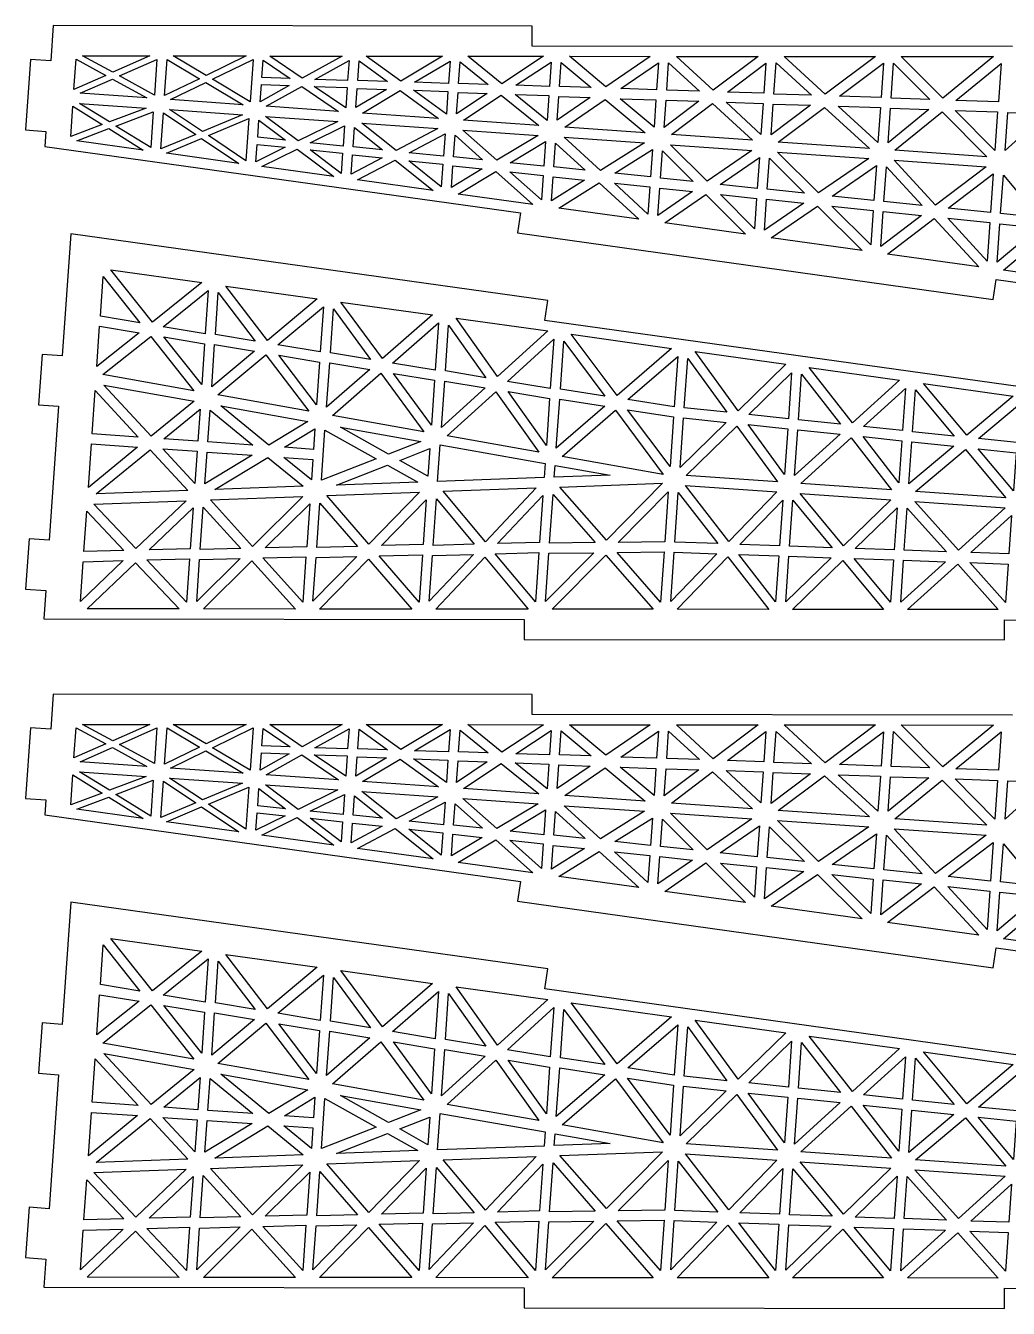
# Model space of a CAD drawing. Extents: x 0 to 312, y 0 to 204.
# Drawn here: x 0 to 155.9, y 0.1 to 203.5 of the extents above; entities that cross this region are included whole.
import ezdxf

# ---------------------------------------------------------------- set-up
doc = ezdxf.new("R2010")
doc.units = 0

msp = doc.modelspace()

# ---------------------------------------------------------------- linework, layer by layer
at = {"layer": '1', "linetype": 'CONTINUOUS'}
for points in [[(156.503, 200.199, 0), (80.323, 200.274, 0), (80.325, 203.461, 0), (4.364, 203.52, 0), (3.973, 197.934, 0), (0.781, 198.157, 0)], [(0.781, 198.157, 0), (0, 186.984, 0), (3.192, 186.761, 0), (3.025, 184.367, 0), (78.473, 173.818, 0), (78.031, 170.661, 0), (153.479, 160.113, 0), (153.922, 163.29, 0), (229.37, 152.741, 0)], [(7.667, 193.405, 0), (8.001, 198.194, 0), (12.695, 195.64, 0), (7.667, 193.405, 0)], [(9.041, 198.722, 0), (19.687, 198.72, 0), (13.811, 196.123, 0), (9.041, 198.722, 0)], [(20.434, 192.492, 0), (14.874, 195.548, 0), (20.832, 198.178, 0), (20.434, 192.492, 0)], [(22.033, 192.421, 0), (22.435, 198.167, 0), (27.593, 195.099, 0), (22.033, 192.421, 0)], [(23.416, 198.72, 0), (35.003, 198.711, 0), (28.611, 195.61, 0), (23.416, 198.72, 0)], [(29.613, 195.018, 0), (36.067, 198.156, 0), (35.598, 191.452, 0), (29.613, 195.018, 0)], [(37.472, 195.311, 0), (37.665, 198.064, 0), (41.932, 195.159, 0), (37.472, 195.311, 0)], [(38.711, 198.693, 0), (50.199, 198.691, 0), (43.879, 195.183, 0), (38.711, 198.693, 0)], [(45.891, 195.003, 0), (51.294, 198.013, 0), (51.071, 194.821, 0), (45.891, 195.003, 0)], [(52.677, 194.849, 0), (52.893, 197.941, 0), (57.377, 194.681, 0), (52.677, 194.849, 0)], [(54.028, 198.684, 0), (66.137, 198.679, 0), (59.485, 194.734, 0), (54.028, 198.684, 0)], [(67.077, 194.343, 0), (61.657, 194.542, 0), (67.325, 197.895, 0), (67.077, 194.343, 0)], [(73.362, 194.204, 0), (68.683, 194.371, 0), (68.923, 197.803, 0), (73.362, 194.204, 0)], [(82.115, 198.665, 0), (75.534, 194.293, 0), (70.127, 198.681, 0), (82.115, 198.665, 0)], [(83.082, 193.866, 0), (77.763, 194.057, 0), (83.354, 197.756, 0), (83.082, 193.866, 0)], [(89.687, 193.704, 0), (84.688, 193.894, 0), (84.953, 197.684, 0), (89.687, 193.704, 0)], [(99.055, 198.643, 0), (92.021, 193.822, 0), (86.264, 198.655, 0), (99.055, 198.643, 0)], [(100.087, 193.338, 0), (94.427, 193.533, 0), (100.387, 197.628, 0), (100.087, 193.338, 0)], [(101.687, 193.286, 0), (101.99, 197.616, 0), (106.869, 193.125, 0), (101.687, 193.286, 0)], [(103.245, 198.651, 0), (116.175, 198.629, 0), (109.064, 193.272, 0), (103.245, 198.651, 0)], [(111.329, 192.973, 0), (117.425, 197.579, 0), (117.09, 192.791, 0), (111.329, 192.973, 0)], [(118.686, 192.679, 0), (119.031, 197.607, 0), (124.627, 192.484, 0), (118.686, 192.679, 0)], [(120.286, 198.642, 0), (134.821, 198.628, 0), (126.823, 192.631, 0), (120.286, 198.642, 0)], [(135.688, 192.112, 0), (129.088, 192.333, 0), (136.069, 197.558, 0), (135.688, 192.112, 0)], [(143.406, 191.813, 0), (137.286, 192.02, 0), (137.674, 197.566, 0), (143.406, 191.813, 0)], [(153.525, 198.603, 0), (145.465, 192.009, 0), (138.87, 198.626, 0), (153.525, 198.603, 0)], [(154.286, 191.433, 0), (147.566, 191.662, 0), (154.712, 197.518, 0), (154.286, 191.433, 0)], [(19.241, 192.055, 0), (8.646, 192.795, 0), (13.756, 195.044, 0), (19.241, 192.055, 0)], [(22.951, 191.795, 0), (28.575, 194.509, 0), (34.503, 190.987, 0), (22.951, 191.795, 0)], [(37.394, 194.193, 0), (41.814, 194.045, 0), (37.203, 191.46, 0), (37.394, 194.193, 0)], [(43.827, 193.864, 0), (49.606, 189.931, 0), (38.174, 190.731, 0), (43.827, 193.864, 0)], [(45.773, 193.888, 0), (50.993, 193.704, 0), (50.768, 190.491, 0), (45.773, 193.888, 0)], [(52.588, 193.572, 0), (57.247, 193.407, 0), (52.374, 190.52, 0), (52.588, 193.572, 0)], [(66.987, 193.066, 0), (66.738, 189.495, 0), (61.528, 193.268, 0), (66.987, 193.066, 0)], [(65.468, 188.822, 0), (53.437, 189.663, 0), (59.419, 193.215, 0), (65.468, 188.822, 0)], [(73.222, 192.771, 0), (68.344, 189.523, 0), (68.582, 192.935, 0), (73.222, 192.771, 0)], [(75.45, 192.515, 0), (81.389, 187.709, 0), (69.458, 188.543, 0), (75.45, 192.515, 0)], [(82.982, 192.429, 0), (82.707, 188.499, 0), (77.621, 192.603, 0), (82.982, 192.429, 0)], [(89.536, 192.111, 0), (84.313, 188.527, 0), (84.575, 192.278, 0), (89.536, 192.111, 0)], [(98.248, 186.53, 0), (85.519, 187.42, 0), (91.941, 191.823, 0), (98.248, 186.53, 0)], [(99.673, 187.413, 0), (94.275, 191.94, 0), (99.975, 191.742, 0), (99.673, 187.413, 0)], [(101.274, 187.381, 0), (101.576, 191.69, 0), (106.757, 191.528, 0), (101.274, 187.381, 0)], [(111.098, 191.385, 0), (116.979, 191.195, 0), (116.634, 186.267, 0), (111.098, 191.385, 0)], [(12.148, 187.819, 0), (7.145, 185.943, 0), (7.48, 190.732, 0), (12.148, 187.819, 0)], [(19.129, 190.458, 0), (13.281, 188.261, 0), (8.535, 191.199, 0), (19.129, 190.458, 0)], [(20.25, 189.859, 0), (19.852, 184.173, 0), (14.318, 187.607, 0), (20.25, 189.859, 0)], [(26.977, 186.281, 0), (21.441, 183.961, 0), (21.843, 189.707, 0), (26.977, 186.281, 0)], [(28.03, 186.728, 0), (22.84, 190.199, 0), (34.392, 189.391, 0), (28.03, 186.728, 0)], [(102.417, 186.238, 0), (108.958, 191.174, 0), (115.286, 185.338, 0), (102.417, 186.238, 0)], [(118.575, 191.083, 0), (124.496, 190.889, 0), (118.233, 186.195, 0), (118.575, 191.083, 0)], [(133.841, 184.041, 0), (119.376, 185.052, 0), (126.718, 190.554, 0), (133.841, 184.041, 0)], [(135.577, 190.516, 0), (135.189, 184.969, 0), (128.896, 190.742, 0), (135.577, 190.516, 0)], [(143.255, 190.219, 0), (136.79, 184.937, 0), (137.174, 190.424, 0), (143.255, 190.219, 0)], [(145.355, 189.872, 0), (152.455, 182.739, 0), (137.871, 183.759, 0), (145.355, 189.872, 0)], [(154.175, 189.837, 0), (153.746, 183.712, 0), (147.414, 190.069, 0), (154.175, 189.837, 0)], [(161.834, 189.562, 0), (155.349, 183.7, 0), (155.773, 189.765, 0), (161.834, 189.562, 0)], [(18.643, 183.796, 0), (8.101, 185.275, 0), (13.186, 187.185, 0), (18.643, 183.796, 0)], [(34.943, 182.075, 0), (28.988, 186.08, 0), (35.411, 188.779, 0), (34.943, 182.075, 0)], [(41.206, 185.346, 0), (36.808, 185.814, 0), (36.999, 188.547, 0), (41.206, 185.346, 0)], [(43.224, 185.245, 0), (38.063, 189.134, 0), (49.495, 188.335, 0), (43.224, 185.245, 0)], [(50.343, 184.406, 0), (45.148, 184.95, 0), (50.567, 187.618, 0), (50.343, 184.406, 0)], [(56.578, 183.83, 0), (51.94, 184.315, 0), (52.154, 187.367, 0), (56.578, 183.83, 0)], [(65.356, 187.226, 0), (58.755, 183.718, 0), (53.325, 188.067, 0), (65.356, 187.226, 0)], [(33.812, 181.673, 0), (22.336, 183.277, 0), (27.914, 185.634, 0), (33.812, 181.673, 0)], [(66.52, 186.383, 0), (66.27, 182.811, 0), (60.836, 183.372, 0), (66.52, 186.383, 0)], [(68.106, 186.131, 0), (72.485, 182.236, 0), (67.868, 182.72, 0), (68.106, 186.131, 0)], [(69.346, 186.947, 0), (81.277, 186.113, 0), (74.727, 182.18, 0), (69.346, 186.947, 0)], [(76.865, 181.79, 0), (82.473, 185.147, 0), (82.198, 181.216, 0), (76.865, 181.79, 0)], [(98.136, 184.934, 0), (91.155, 180.57, 0), (85.407, 185.824, 0), (98.136, 184.934, 0)], [(41.168, 184.226, 0), (36.537, 181.943, 0), (36.73, 184.697, 0), (41.168, 184.226, 0)], [(48.862, 179.578, 0), (37.486, 181.175, 0), (43.092, 183.931, 0), (48.862, 179.578, 0)], [(50.265, 183.289, 0), (50.041, 180.097, 0), (45.11, 183.83, 0), (50.265, 183.289, 0)], [(83.797, 181.145, 0), (84.059, 184.896, 0), (88.732, 180.619, 0), (83.797, 181.145, 0)], [(99.122, 179.532, 0), (93.449, 180.129, 0), (99.424, 183.861, 0), (99.122, 179.532, 0)], [(105.867, 178.799, 0), (100.714, 179.36, 0), (101.015, 183.67, 0), (105.867, 178.799, 0)], [(108.095, 178.844, 0), (102.306, 184.642, 0), (115.174, 183.742, 0), (108.095, 178.844, 0)], [(133.729, 182.445, 0), (125.769, 176.987, 0), (119.264, 183.456, 0), (133.729, 182.445, 0)], [(56.528, 182.55, 0), (51.635, 179.945, 0), (51.851, 183.038, 0), (56.528, 182.55, 0)], [(64.647, 177.371, 0), (52.655, 179.052, 0), (58.609, 182.204, 0), (64.647, 177.371, 0)], [(66.181, 181.535, 0), (65.933, 177.983, 0), (60.787, 182.092, 0), (66.181, 181.535, 0)], [(67.767, 181.283, 0), (72.425, 180.797, 0), (67.527, 177.852, 0), (67.767, 181.283, 0)], [(116.036, 177.708, 0), (110.185, 178.337, 0), (116.38, 182.635, 0), (116.036, 177.708, 0)], [(123.522, 176.964, 0), (117.632, 177.596, 0), (117.973, 182.484, 0), (123.522, 176.964, 0)], [(134.935, 181.338, 0), (134.547, 175.792, 0), (127.9, 176.497, 0), (134.935, 181.338, 0)], [(136.525, 181.147, 0), (142.192, 175.016, 0), (136.142, 175.66, 0), (136.525, 181.147, 0)], [(137.759, 182.163, 0), (152.344, 181.143, 0), (144.32, 175.068, 0), (137.759, 182.163, 0)], [(68.598, 176.814, 0), (74.563, 180.407, 0), (80.471, 175.162, 0), (68.598, 176.814, 0)], [(76.803, 180.331, 0), (82.097, 179.78, 0), (81.825, 175.889, 0), (76.803, 180.331, 0)], [(83.684, 179.529, 0), (88.66, 179.02, 0), (83.419, 175.738, 0), (83.684, 179.529, 0)], [(146.332, 174.587, 0), (153.487, 180.001, 0), (153.058, 173.876, 0), (146.332, 174.587, 0)], [(154.652, 173.724, 0), (155.076, 179.789, 0), (160.682, 173.082, 0), (154.652, 173.724, 0)], [(84.582, 174.594, 0), (90.955, 178.579, 0), (97.249, 172.826, 0), (84.582, 174.594, 0)], [(99.01, 177.936, 0), (98.71, 173.646, 0), (93.378, 178.53, 0), (99.01, 177.936, 0)], [(105.755, 177.203, 0), (100.299, 173.435, 0), (100.602, 177.764, 0), (105.755, 177.203, 0)], [(114.205, 170.458, 0), (101.398, 172.235, 0), (107.909, 176.752, 0), (114.205, 170.458, 0)], [(115.924, 176.111, 0), (115.589, 171.323, 0), (110.193, 176.733, 0), (115.924, 176.111, 0)], [(123.43, 175.366, 0), (117.175, 171.072, 0), (117.52, 176, 0), (123.43, 175.366, 0)], [(132.669, 167.863, 0), (118.274, 169.872, 0), (125.584, 174.915, 0), (132.669, 167.863, 0)], [(134.435, 174.195, 0), (134.055, 168.749, 0), (127.868, 174.895, 0), (134.435, 174.195, 0)], [(136.03, 174.064, 0), (142.12, 173.418, 0), (135.642, 168.517, 0), (136.03, 174.064, 0)], [(136.68, 167.302, 0), (144.131, 172.936, 0), (151.195, 165.285, 0), (136.68, 167.302, 0)], [(146.26, 172.988, 0), (152.947, 172.28, 0), (152.521, 166.194, 0), (146.26, 172.988, 0)], [(154.539, 172.108, 0), (160.61, 171.483, 0), (154.112, 166.003, 0), (154.539, 172.108, 0)], [(155.105, 164.731, 0), (162.477, 170.951, 0), (169.342, 162.753, 0), (155.105, 164.731, 0)], [(157.821, 146.231, 0), (82.374, 156.779, 0), (82.815, 159.936, 0), (7.149, 170.52, 0), (5.794, 151.148, 0), (2.602, 151.371, 0), (2.044, 143.39, 0), (5.236, 143.167, 0), (3.75, 121.919, 0), (0.558, 122.142, 0), (0, 114.162, 0), (3.192, 113.938, 0), (2.878, 109.449, 0), (79.059, 109.375, 0), (79.056, 106.187, 0), (155.237, 106.113, 0), (155.24, 109.321, 0), (231.421, 109.247, 0)], [(13.524, 164.782, 0), (27.959, 162.77, 0), (20.101, 156.482, 0), (13.524, 164.782, 0)], [(12.29, 163.765, 0), (18.111, 156.401, 0), (11.849, 157.46, 0), (12.29, 163.765, 0)], [(28.495, 154.673, 0), (21.796, 155.783, 0), (28.974, 161.516, 0), (28.495, 154.673, 0)], [(36.413, 153.497, 0), (30.091, 154.561, 0), (30.555, 161.185, 0), (36.413, 153.497, 0)], [(46.245, 160.208, 0), (38.345, 153.603, 0), (31.77, 162.223, 0), (46.245, 160.208, 0)], [(46.737, 151.773, 0), (40, 152.906, 0), (47.24, 158.955, 0), (46.737, 151.773, 0)], [(56.59, 150.743, 0), (50.017, 159.683, 0), (64.531, 157.646, 0), (56.59, 150.743, 0)], [(54.715, 150.594, 0), (48.334, 151.661, 0), (48.819, 158.604, 0), (54.715, 150.594, 0)], [(82.818, 155.104, 0), (74.833, 147.864, 0), (68.263, 157.124, 0), (82.818, 155.104, 0)], [(11.736, 155.844, 0), (17.999, 154.805, 0), (11.29, 149.46, 0), (11.736, 155.844, 0)], [(64.98, 148.873, 0), (58.202, 150.009, 0), (65.504, 156.375, 0), (64.98, 148.873, 0)], [(72.997, 147.691, 0), (66.576, 148.762, 0), (67.084, 156.024, 0), (72.997, 147.691, 0)], [(12.264, 148.189, 0), (19.844, 154.235, 0), (26.659, 145.619, 0), (12.264, 148.189, 0)], [(28.384, 153.076, 0), (27.93, 146.592, 0), (21.943, 154.148, 0), (28.384, 153.076, 0)], [(36.301, 151.901, 0), (29.51, 146.241, 0), (29.98, 152.965, 0), (36.301, 151.901, 0)], [(83.222, 145.974, 0), (76.405, 147.112, 0), (83.769, 153.795, 0), (83.222, 145.974, 0)], [(84.818, 145.862, 0), (85.352, 153.504, 0), (91.86, 144.788, 0), (84.818, 145.862, 0)], [(86.55, 154.583, 0), (102.453, 152.348, 0), (93.811, 144.872, 0), (86.55, 154.583, 0)], [(38.084, 151.315, 0), (44.898, 142.378, 0), (30.462, 144.952, 0), (38.084, 151.315, 0)], [(46.626, 150.177, 0), (46.15, 143.373, 0), (40.145, 151.252, 0), (46.626, 150.177, 0)], [(95.51, 144.232, 0), (103.427, 151.077, 0), (102.869, 143.096, 0), (95.51, 144.232, 0)], [(104.461, 142.925, 0), (105.008, 150.746, 0), (111.208, 142.212, 0), (104.461, 142.925, 0)], [(113.008, 142.447, 0), (106.186, 151.826, 0), (120.581, 149.817, 0), (113.008, 142.447, 0)], [(54.583, 148.999, 0), (47.73, 143.022, 0), (48.222, 150.065, 0), (54.583, 148.999, 0)], [(114.691, 141.849, 0), (121.491, 148.49, 0), (120.98, 141.188, 0), (114.691, 141.849, 0)], [(138.609, 147.293, 0), (131.138, 140.518, 0), (124.294, 149.297, 0), (138.609, 147.293, 0)], [(12.408, 146.535, 0), (26.706, 143.991, 0), (19.902, 138.432, 0), (12.408, 146.535, 0)], [(56.325, 148.396, 0), (63.135, 139.118, 0), (48.659, 141.694, 0), (56.325, 148.396, 0)], [(64.868, 147.277, 0), (64.37, 140.155, 0), (58.327, 148.356, 0), (64.868, 147.277, 0)], [(72.885, 146.095, 0), (65.949, 139.804, 0), (66.464, 147.166, 0), (72.885, 146.095, 0)], [(122.573, 141.037, 0), (123.078, 148.259, 0), (129.26, 140.329, 0), (122.573, 141.037, 0)], [(156.638, 144.79, 0), (149.266, 138.569, 0), (142.401, 146.768, 0), (156.638, 144.79, 0)], [(11.025, 145.669, 0), (17.866, 138.274, 0), (10.543, 138.786, 0), (11.025, 145.669, 0)], [(81.373, 135.878, 0), (66.858, 138.457, 0), (74.585, 145.455, 0), (81.373, 135.878, 0)], [(82.59, 136.936, 0), (76.531, 145.479, 0), (83.11, 144.378, 0), (82.59, 136.936, 0)], [(139.092, 139.3, 0), (132.903, 139.954, 0), (139.561, 146.004, 0), (139.092, 139.3, 0)], [(147.293, 138.446, 0), (140.684, 139.129, 0), (141.15, 145.792, 0), (147.293, 138.446, 0)], [(27.658, 142.702, 0), (27.302, 137.614, 0), (21.896, 137.992, 0), (27.658, 142.702, 0)], [(29.252, 142.55, 0), (36.041, 137.003, 0), (28.899, 137.503, 0), (29.252, 142.55, 0)], [(30.943, 143.234, 0), (44.765, 140.764, 0), (38.548, 137.008, 0), (30.943, 143.234, 0)], [(84.165, 136.525, 0), (84.706, 144.266, 0), (91.847, 143.165, 0), (84.165, 136.525, 0)], [(85.096, 135.217, 0), (93.546, 142.525, 0), (101.135, 132.351, 0), (85.096, 135.217, 0)], [(95.477, 142.611, 0), (102.757, 141.5, 0), (102.205, 133.599, 0), (95.477, 142.611, 0)], [(157.205, 137.412, 0), (151.134, 138.037, 0), (157.632, 143.517, 0), (157.205, 137.412, 0)], [(104.349, 141.329, 0), (111.136, 140.614, 0), (103.8, 133.468, 0), (104.349, 141.329, 0)], [(41.049, 136.653, 0), (45.885, 139.583, 0), (45.658, 136.331, 0), (41.049, 136.653, 0)], [(47.476, 139.391, 0), (55.597, 134.834, 0), (46.92, 131.451, 0), (47.476, 139.391, 0)], [(49.934, 139.861, 0), (62.667, 137.587, 0), (57.534, 135.58, 0), (49.934, 139.861, 0)], [(112.818, 140.015, 0), (119.238, 131.185, 0), (104.793, 132.196, 0), (112.818, 140.015, 0)], [(114.619, 140.25, 0), (120.868, 139.592, 0), (120.362, 132.35, 0), (114.619, 140.25, 0)], [(122.462, 139.441, 0), (129.188, 138.73, 0), (121.952, 132.158, 0), (122.462, 139.441, 0)], [(138.981, 137.704, 0), (138.515, 131.04, 0), (132.831, 138.355, 0), (138.981, 137.704, 0)], [(10.432, 137.19, 0), (17.754, 136.678, 0), (9.95, 130.307, 0), (10.432, 137.19, 0)], [(27.191, 136.018, 0), (26.835, 130.93, 0), (21.784, 136.396, 0), (27.191, 136.018, 0)], [(59.328, 134.573, 0), (64.111, 136.444, 0), (63.804, 132.054, 0), (59.328, 134.573, 0)], [(82.39, 134.083, 0), (82.234, 131.848, 0), (65.351, 131.245, 0), (65.755, 137.03, 0), (82.39, 134.083, 0)], [(122.969, 130.925, 0), (130.933, 138.167, 0), (137.354, 129.919, 0), (122.969, 130.925, 0)], [(147.221, 136.847, 0), (140.105, 130.849, 0), (140.573, 137.533, 0), (147.221, 136.847, 0)], [(149.069, 136.317, 0), (155.47, 128.652, 0), (141.164, 129.652, 0), (149.069, 136.317, 0)], [(157.092, 135.796, 0), (156.668, 129.731, 0), (151.062, 136.438, 0), (157.092, 135.796, 0)], [(11.2, 129.257, 0), (19.748, 136.238, 0), (25.713, 129.786, 0), (11.2, 129.257, 0)], [(28.787, 135.906, 0), (35.93, 135.407, 0), (28.434, 130.859, 0), (28.787, 135.906, 0)], [(30.014, 129.946, 0), (38.411, 135.053, 0), (44.045, 130.469, 0), (30.014, 129.946, 0)], [(40.937, 135.057, 0), (45.546, 134.735, 0), (45.319, 131.483, 0), (40.937, 135.057, 0)], [(49.29, 130.643, 0), (57.411, 133.825, 0), (62.215, 131.123, 0), (49.29, 130.643, 0)], [(92.687, 132.24, 0), (83.843, 131.916, 0), (83.974, 133.792, 0), (92.687, 132.24, 0)], [(72.922, 121.673, 0), (66.244, 129.678, 0), (80.977, 130.212, 0), (72.922, 121.673, 0)], [(92.107, 121.936, 0), (84.756, 130.349, 0), (101.038, 130.954, 0), (92.107, 121.936, 0)], [(119.126, 129.589, 0), (111.54, 121.739, 0), (104.682, 130.599, 0), (119.126, 129.589, 0)], [(10.827, 127.639, 0), (25.44, 128.181, 0), (17.492, 120.597, 0), (10.827, 127.639, 0)], [(35.961, 120.95, 0), (29.298, 128.312, 0), (43.952, 128.851, 0), (35.961, 120.95, 0)], [(54.431, 121.302, 0), (47.772, 129.005, 0), (62.465, 129.542, 0), (54.431, 121.302, 0)], [(56.419, 121.063, 0), (63.544, 128.344, 0), (63.046, 121.221, 0), (56.419, 121.063, 0)], [(64.642, 121.109, 0), (65.157, 128.471, 0), (71.15, 121.276, 0), (64.642, 121.109, 0)], [(74.846, 121.378, 0), (82.035, 128.995, 0), (81.514, 121.553, 0), (74.846, 121.378, 0)], [(83.11, 121.442, 0), (83.652, 129.183, 0), (90.335, 121.538, 0), (83.11, 121.442, 0)], [(94.007, 121.582, 0), (101.923, 129.569, 0), (101.371, 121.669, 0), (94.007, 121.582, 0)], [(109.791, 121.381, 0), (102.971, 121.617, 0), (103.521, 129.478, 0), (109.791, 121.381, 0)], [(120.077, 128.28, 0), (119.571, 121.037, 0), (113.291, 121.256, 0), (120.077, 128.28, 0)], [(121.679, 128.248, 0), (127.93, 120.734, 0), (121.17, 120.966, 0), (121.679, 128.248, 0)], [(122.857, 129.328, 0), (137.242, 128.323, 0), (129.736, 121.048, 0), (122.857, 129.328, 0)], [(9.685, 126.516, 0), (15.585, 120.289, 0), (9.239, 120.132, 0), (9.685, 126.516, 0)], [(19.582, 120.391, 0), (26.563, 127.04, 0), (26.11, 120.556, 0), (19.582, 120.391, 0)], [(27.706, 120.444, 0), (28.176, 127.168, 0), (34.113, 120.618, 0), (27.706, 120.444, 0)], [(38.011, 120.726, 0), (45.054, 127.692, 0), (44.578, 120.888, 0), (38.011, 120.726, 0)], [(46.174, 120.777, 0), (46.666, 127.82, 0), (52.622, 120.947, 0), (46.174, 120.777, 0)], [(131.59, 120.598, 0), (138.236, 127.05, 0), (137.77, 120.386, 0), (131.59, 120.598, 0)], [(139.37, 120.335, 0), (139.837, 127.018, 0), (146.049, 120.088, 0), (139.37, 120.335, 0)], [(147.953, 120.356, 0), (141.053, 128.056, 0), (155.358, 127.056, 0), (147.953, 120.356, 0)], [(149.91, 119.959, 0), (156.394, 125.82, 0), (155.97, 119.755, 0), (149.91, 119.959, 0)], [(93.814, 119.972, 0), (101.259, 120.073, 0), (100.701, 112.092, 0), (93.814, 119.972, 0)], [(109.64, 119.787, 0), (102.312, 112.2, 0), (102.859, 120.021, 0), (109.64, 119.787, 0)], [(9.126, 118.516, 0), (15.474, 118.693, 0), (8.685, 112.211, 0), (9.126, 118.516, 0)], [(9.766, 111.033, 0), (17.434, 118.336, 0), (24.34, 111.016, 0), (9.766, 111.033, 0)], [(19.21, 118.793, 0), (25.998, 118.96, 0), (25.52, 112.116, 0), (19.21, 118.793, 0)], [(27.594, 118.848, 0), (34.002, 119.022, 0), (27.131, 112.224, 0), (27.594, 118.848, 0)], [(28.19, 111.028, 0), (35.9, 118.648, 0), (42.804, 111.008, 0), (28.19, 111.028, 0)], [(37.637, 119.108, 0), (44.466, 119.292, 0), (43.964, 112.11, 0), (37.637, 119.108, 0)], [(46.062, 119.181, 0), (52.53, 119.35, 0), (45.577, 112.238, 0), (46.062, 119.181, 0)], [(46.613, 111.002, 0), (54.366, 118.941, 0), (61.269, 111, 0), (46.613, 111.002, 0)], [(56.065, 119.444, 0), (62.934, 119.625, 0), (62.41, 112.123, 0), (56.065, 119.444, 0)], [(64.531, 119.513, 0), (71.038, 119.68, 0), (64.023, 112.251, 0), (64.531, 119.513, 0)], [(72.833, 119.253, 0), (79.732, 110.972, 0), (65.038, 110.997, 0), (72.833, 119.253, 0)], [(74.493, 119.779, 0), (81.403, 119.957, 0), (80.856, 112.136, 0), (74.493, 119.779, 0)], [(82.999, 119.846, 0), (90.122, 119.929, 0), (82.464, 112.204, 0), (82.999, 119.846, 0)], [(83.501, 110.969, 0), (92.042, 119.574, 0), (99.56, 110.969, 0), (83.501, 110.969, 0)], [(117.863, 110.952, 0), (103.329, 110.966, 0), (111.39, 119.304, 0), (117.863, 110.952, 0)], [(119.459, 119.441, 0), (118.949, 112.139, 0), (113.139, 119.663, 0), (119.459, 119.441, 0)], [(121.058, 119.37, 0), (127.779, 119.14, 0), (120.553, 112.147, 0), (121.058, 119.37, 0)], [(121.612, 110.951, 0), (129.612, 118.691, 0), (136.067, 110.942, 0), (121.612, 110.951, 0)], [(131.438, 119.005, 0), (137.658, 118.79, 0), (137.189, 112.087, 0), (131.438, 119.005, 0)], [(139.259, 118.739, 0), (145.898, 118.495, 0), (138.793, 112.075, 0), (139.259, 118.739, 0)], [(139.896, 110.935, 0), (147.835, 118.099, 0), (154.269, 110.912, 0), (139.896, 110.935, 0)], [(149.758, 118.365, 0), (155.857, 118.139, 0), (155.43, 112.034, 0), (149.758, 118.365, 0)], [(156.503, 94.199, 0), (80.323, 94.274, 0), (80.325, 97.461, 0), (4.364, 97.52, 0), (3.973, 91.934, 0), (0.781, 92.157, 0)], [(0.781, 92.157, 0), (0, 80.984, 0), (3.192, 80.761, 0), (3.025, 78.367, 0), (78.473, 67.818, 0), (78.031, 64.661, 0), (153.479, 54.113, 0), (153.922, 57.29, 0), (229.37, 46.741, 0)], [(7.667, 87.405, 0), (8.001, 92.194, 0), (12.695, 89.64, 0), (7.667, 87.405, 0)], [(9.041, 92.722, 0), (19.687, 92.72, 0), (13.811, 90.123, 0), (9.041, 92.722, 0)], [(20.434, 86.492, 0), (14.874, 89.548, 0), (20.832, 92.178, 0), (20.434, 86.492, 0)], [(22.033, 86.421, 0), (22.435, 92.167, 0), (27.593, 89.099, 0), (22.033, 86.421, 0)], [(23.416, 92.72, 0), (35.003, 92.711, 0), (28.611, 89.61, 0), (23.416, 92.72, 0)], [(29.613, 89.018, 0), (36.067, 92.156, 0), (35.598, 85.452, 0), (29.613, 89.018, 0)], [(37.472, 89.311, 0), (37.665, 92.064, 0), (41.932, 89.159, 0), (37.472, 89.311, 0)], [(38.711, 92.693, 0), (50.199, 92.691, 0), (43.879, 89.183, 0), (38.711, 92.693, 0)], [(45.891, 89.003, 0), (51.294, 92.013, 0), (51.071, 88.821, 0), (45.891, 89.003, 0)], [(52.677, 88.849, 0), (52.893, 91.941, 0), (57.377, 88.681, 0), (52.677, 88.849, 0)], [(54.028, 92.684, 0), (66.137, 92.679, 0), (59.485, 88.734, 0), (54.028, 92.684, 0)], [(67.077, 88.343, 0), (61.657, 88.542, 0), (67.325, 91.895, 0), (67.077, 88.343, 0)], [(73.362, 88.204, 0), (68.683, 88.371, 0), (68.923, 91.803, 0), (73.362, 88.204, 0)], [(82.115, 92.665, 0), (75.534, 88.293, 0), (70.127, 92.681, 0), (82.115, 92.665, 0)], [(83.082, 87.866, 0), (77.763, 88.057, 0), (83.354, 91.756, 0), (83.082, 87.866, 0)], [(89.687, 87.704, 0), (84.688, 87.894, 0), (84.953, 91.684, 0), (89.687, 87.704, 0)], [(99.055, 92.643, 0), (92.021, 87.822, 0), (86.264, 92.655, 0), (99.055, 92.643, 0)], [(100.087, 87.338, 0), (94.427, 87.533, 0), (100.387, 91.628, 0), (100.087, 87.338, 0)], [(101.687, 87.286, 0), (101.99, 91.616, 0), (106.869, 87.125, 0), (101.687, 87.286, 0)], [(103.245, 92.651, 0), (116.175, 92.629, 0), (109.064, 87.272, 0), (103.245, 92.651, 0)], [(111.329, 86.973, 0), (117.425, 91.579, 0), (117.09, 86.791, 0), (111.329, 86.973, 0)], [(118.686, 86.679, 0), (119.031, 91.607, 0), (124.627, 86.484, 0), (118.686, 86.679, 0)], [(120.286, 92.642, 0), (134.821, 92.628, 0), (126.823, 86.631, 0), (120.286, 92.642, 0)], [(135.688, 86.112, 0), (129.088, 86.333, 0), (136.069, 91.558, 0), (135.688, 86.112, 0)], [(143.406, 85.813, 0), (137.286, 86.02, 0), (137.674, 91.566, 0), (143.406, 85.813, 0)], [(153.525, 92.603, 0), (145.465, 86.009, 0), (138.87, 92.626, 0), (153.525, 92.603, 0)], [(154.286, 85.433, 0), (147.566, 85.662, 0), (154.712, 91.518, 0), (154.286, 85.433, 0)], [(19.241, 86.055, 0), (8.646, 86.795, 0), (13.756, 89.044, 0), (19.241, 86.055, 0)], [(22.951, 85.795, 0), (28.575, 88.509, 0), (34.503, 84.987, 0), (22.951, 85.795, 0)], [(37.394, 88.193, 0), (41.814, 88.045, 0), (37.203, 85.46, 0), (37.394, 88.193, 0)], [(43.827, 87.864, 0), (49.606, 83.931, 0), (38.174, 84.731, 0), (43.827, 87.864, 0)], [(45.773, 87.888, 0), (50.993, 87.704, 0), (50.768, 84.491, 0), (45.773, 87.888, 0)], [(52.588, 87.572, 0), (57.247, 87.407, 0), (52.374, 84.52, 0), (52.588, 87.572, 0)], [(65.468, 82.822, 0), (53.437, 83.663, 0), (59.419, 87.215, 0), (65.468, 82.822, 0)], [(66.987, 87.066, 0), (66.738, 83.495, 0), (61.528, 87.268, 0), (66.987, 87.066, 0)], [(73.222, 86.771, 0), (68.344, 83.523, 0), (68.582, 86.935, 0), (73.222, 86.771, 0)], [(75.45, 86.515, 0), (81.389, 81.709, 0), (69.458, 82.543, 0), (75.45, 86.515, 0)], [(82.982, 86.429, 0), (82.707, 82.499, 0), (77.621, 86.603, 0), (82.982, 86.429, 0)], [(89.536, 86.111, 0), (84.313, 82.527, 0), (84.575, 86.278, 0), (89.536, 86.111, 0)], [(98.248, 80.53, 0), (85.519, 81.42, 0), (91.941, 85.823, 0), (98.248, 80.53, 0)], [(99.673, 81.413, 0), (94.275, 85.94, 0), (99.975, 85.742, 0), (99.673, 81.413, 0)], [(101.274, 81.381, 0), (101.576, 85.69, 0), (106.757, 85.528, 0), (101.274, 81.381, 0)], [(12.148, 81.819, 0), (7.145, 79.943, 0), (7.48, 84.732, 0), (12.148, 81.819, 0)], [(19.129, 84.458, 0), (13.281, 82.261, 0), (8.535, 85.199, 0), (19.129, 84.458, 0)], [(20.25, 83.859, 0), (19.852, 78.173, 0), (14.318, 81.607, 0), (20.25, 83.859, 0)], [(26.977, 80.281, 0), (21.441, 77.961, 0), (21.843, 83.707, 0), (26.977, 80.281, 0)], [(28.03, 80.728, 0), (22.84, 84.199, 0), (34.392, 83.391, 0), (28.03, 80.728, 0)], [(102.417, 80.238, 0), (108.958, 85.174, 0), (115.286, 79.338, 0), (102.417, 80.238, 0)], [(111.098, 85.385, 0), (116.979, 85.195, 0), (116.634, 80.267, 0), (111.098, 85.385, 0)], [(118.575, 85.083, 0), (124.496, 84.889, 0), (118.233, 80.195, 0), (118.575, 85.083, 0)], [(133.841, 78.041, 0), (119.376, 79.052, 0), (126.718, 84.554, 0), (133.841, 78.041, 0)], [(135.577, 84.516, 0), (135.189, 78.969, 0), (128.896, 84.742, 0), (135.577, 84.516, 0)], [(143.255, 84.219, 0), (136.79, 78.937, 0), (137.174, 84.424, 0), (143.255, 84.219, 0)], [(145.355, 83.872, 0), (152.455, 76.739, 0), (137.871, 77.759, 0), (145.355, 83.872, 0)], [(154.175, 83.837, 0), (153.746, 77.712, 0), (147.414, 84.069, 0), (154.175, 83.837, 0)], [(161.834, 83.562, 0), (155.349, 77.7, 0), (155.773, 83.765, 0), (161.834, 83.562, 0)], [(34.943, 76.075, 0), (28.988, 80.08, 0), (35.411, 82.779, 0), (34.943, 76.075, 0)], [(41.206, 79.346, 0), (36.808, 79.814, 0), (36.999, 82.547, 0), (41.206, 79.346, 0)], [(43.224, 79.245, 0), (38.063, 83.134, 0), (49.495, 82.335, 0), (43.224, 79.245, 0)], [(50.343, 78.406, 0), (45.148, 78.95, 0), (50.567, 81.618, 0), (50.343, 78.406, 0)], [(56.578, 77.83, 0), (51.94, 78.315, 0), (52.154, 81.367, 0), (56.578, 77.83, 0)], [(65.356, 81.226, 0), (58.755, 77.718, 0), (53.325, 82.067, 0), (65.356, 81.226, 0)], [(18.643, 77.796, 0), (8.101, 79.275, 0), (13.186, 81.185, 0), (18.643, 77.796, 0)], [(33.812, 75.673, 0), (22.336, 77.277, 0), (27.914, 79.634, 0), (33.812, 75.673, 0)], [(66.52, 80.383, 0), (66.27, 76.811, 0), (60.836, 77.372, 0), (66.52, 80.383, 0)], [(68.106, 80.131, 0), (72.485, 76.236, 0), (67.868, 76.72, 0), (68.106, 80.131, 0)], [(69.346, 80.947, 0), (81.277, 80.113, 0), (74.727, 76.18, 0), (69.346, 80.947, 0)], [(98.136, 78.934, 0), (91.155, 74.57, 0), (85.407, 79.824, 0), (98.136, 78.934, 0)], [(41.168, 78.226, 0), (36.537, 75.943, 0), (36.73, 78.697, 0), (41.168, 78.226, 0)], [(48.862, 73.578, 0), (37.486, 75.175, 0), (43.092, 77.931, 0), (48.862, 73.578, 0)], [(50.265, 77.289, 0), (50.041, 74.097, 0), (45.11, 77.83, 0), (50.265, 77.289, 0)], [(76.865, 75.79, 0), (82.473, 79.147, 0), (82.198, 75.216, 0), (76.865, 75.79, 0)], [(83.797, 75.145, 0), (84.059, 78.896, 0), (88.732, 74.619, 0), (83.797, 75.145, 0)], [(99.122, 73.532, 0), (93.449, 74.129, 0), (99.424, 77.861, 0), (99.122, 73.532, 0)], [(105.867, 72.799, 0), (100.714, 73.36, 0), (101.015, 77.67, 0), (105.867, 72.799, 0)], [(108.095, 72.844, 0), (102.306, 78.642, 0), (115.174, 77.742, 0), (108.095, 72.844, 0)], [(133.729, 76.445, 0), (125.769, 70.987, 0), (119.264, 77.456, 0), (133.729, 76.445, 0)], [(56.528, 76.55, 0), (51.635, 73.945, 0), (51.851, 77.038, 0), (56.528, 76.55, 0)], [(64.647, 71.371, 0), (52.655, 73.052, 0), (58.609, 76.204, 0), (64.647, 71.371, 0)], [(66.181, 75.535, 0), (65.933, 71.983, 0), (60.787, 76.092, 0), (66.181, 75.535, 0)], [(67.767, 75.283, 0), (72.425, 74.797, 0), (67.527, 71.852, 0), (67.767, 75.283, 0)], [(116.036, 71.708, 0), (110.185, 72.337, 0), (116.38, 76.635, 0), (116.036, 71.708, 0)], [(123.522, 70.964, 0), (117.632, 71.596, 0), (117.973, 76.484, 0), (123.522, 70.964, 0)], [(134.935, 75.338, 0), (134.547, 69.792, 0), (127.9, 70.497, 0), (134.935, 75.338, 0)], [(137.759, 76.163, 0), (152.344, 75.143, 0), (144.32, 69.068, 0), (137.759, 76.163, 0)], [(68.598, 70.814, 0), (74.563, 74.407, 0), (80.471, 69.162, 0), (68.598, 70.814, 0)], [(76.803, 74.331, 0), (82.097, 73.78, 0), (81.825, 69.889, 0), (76.803, 74.331, 0)], [(83.684, 73.529, 0), (88.66, 73.02, 0), (83.419, 69.738, 0), (83.684, 73.529, 0)], [(136.525, 75.147, 0), (142.192, 69.016, 0), (136.142, 69.66, 0), (136.525, 75.147, 0)], [(146.332, 68.587, 0), (153.487, 74.001, 0), (153.058, 67.876, 0), (146.332, 68.587, 0)], [(154.652, 67.724, 0), (155.076, 73.789, 0), (160.682, 67.082, 0), (154.652, 67.724, 0)], [(84.582, 68.594, 0), (90.955, 72.579, 0), (97.249, 66.826, 0), (84.582, 68.594, 0)], [(99.01, 71.936, 0), (98.71, 67.646, 0), (93.378, 72.53, 0), (99.01, 71.936, 0)], [(105.755, 71.203, 0), (100.299, 67.435, 0), (100.602, 71.764, 0), (105.755, 71.203, 0)], [(114.205, 64.458, 0), (101.398, 66.235, 0), (107.909, 70.752, 0), (114.205, 64.458, 0)], [(115.924, 70.111, 0), (115.589, 65.323, 0), (110.193, 70.733, 0), (115.924, 70.111, 0)], [(123.43, 69.366, 0), (117.175, 65.072, 0), (117.52, 70, 0), (123.43, 69.366, 0)], [(132.669, 61.863, 0), (118.274, 63.872, 0), (125.584, 68.915, 0), (132.669, 61.863, 0)], [(134.435, 68.195, 0), (134.055, 62.749, 0), (127.868, 68.895, 0), (134.435, 68.195, 0)], [(136.03, 68.064, 0), (142.12, 67.418, 0), (135.642, 62.517, 0), (136.03, 68.064, 0)], [(136.68, 61.302, 0), (144.131, 66.936, 0), (151.195, 59.285, 0), (136.68, 61.302, 0)], [(146.26, 66.988, 0), (152.947, 66.28, 0), (152.521, 60.194, 0), (146.26, 66.988, 0)], [(154.539, 66.108, 0), (160.61, 65.483, 0), (154.112, 60.003, 0), (154.539, 66.108, 0)], [(157.821, 40.231, 0), (82.374, 50.779, 0), (82.815, 53.936, 0), (7.149, 64.52, 0), (5.794, 45.148, 0), (2.602, 45.371, 0), (2.044, 37.39, 0), (5.236, 37.167, 0), (3.75, 15.919, 0), (0.558, 16.142, 0), (0, 8.162, 0), (3.192, 7.938, 0), (2.878, 3.449, 0), (79.059, 3.375, 0), (79.056, 0.187, 0), (155.237, 0.113, 0), (155.24, 3.321, 0), (231.421, 3.247, 0)], [(155.105, 58.731, 0), (162.477, 64.951, 0), (169.342, 56.753, 0), (155.105, 58.731, 0)], [(12.29, 57.765, 0), (18.111, 50.401, 0), (11.849, 51.46, 0), (12.29, 57.765, 0)], [(13.524, 58.782, 0), (27.959, 56.77, 0), (20.101, 50.482, 0), (13.524, 58.782, 0)], [(28.495, 48.673, 0), (21.796, 49.783, 0), (28.974, 55.516, 0), (28.495, 48.673, 0)], [(36.413, 47.497, 0), (30.091, 48.561, 0), (30.555, 55.185, 0), (36.413, 47.497, 0)], [(46.245, 54.208, 0), (38.345, 47.603, 0), (31.77, 56.223, 0), (46.245, 54.208, 0)], [(46.737, 45.773, 0), (40, 46.906, 0), (47.24, 52.955, 0), (46.737, 45.773, 0)], [(56.59, 44.743, 0), (50.017, 53.683, 0), (64.531, 51.646, 0), (56.59, 44.743, 0)], [(54.715, 44.594, 0), (48.334, 45.661, 0), (48.819, 52.604, 0), (54.715, 44.594, 0)], [(82.818, 49.104, 0), (74.833, 41.864, 0), (68.263, 51.124, 0), (82.818, 49.104, 0)], [(11.736, 49.844, 0), (17.999, 48.805, 0), (11.29, 43.46, 0), (11.736, 49.844, 0)], [(64.98, 42.873, 0), (58.202, 44.009, 0), (65.504, 50.375, 0), (64.98, 42.873, 0)], [(72.997, 41.691, 0), (66.576, 42.762, 0), (67.084, 50.024, 0), (72.997, 41.691, 0)], [(12.264, 42.189, 0), (19.844, 48.235, 0), (26.659, 39.619, 0), (12.264, 42.189, 0)], [(28.384, 47.076, 0), (27.93, 40.592, 0), (21.943, 48.148, 0), (28.384, 47.076, 0)], [(36.301, 45.901, 0), (29.51, 40.241, 0), (29.98, 46.965, 0), (36.301, 45.901, 0)], [(83.222, 39.974, 0), (76.405, 41.112, 0), (83.769, 47.795, 0), (83.222, 39.974, 0)], [(84.818, 39.862, 0), (85.352, 47.504, 0), (91.86, 38.788, 0), (84.818, 39.862, 0)], [(86.55, 48.583, 0), (102.453, 46.348, 0), (93.811, 38.872, 0), (86.55, 48.583, 0)], [(38.084, 45.315, 0), (44.898, 36.378, 0), (30.462, 38.952, 0), (38.084, 45.315, 0)], [(46.626, 44.177, 0), (46.15, 37.373, 0), (40.145, 45.252, 0), (46.626, 44.177, 0)], [(95.51, 38.232, 0), (103.427, 45.077, 0), (102.869, 37.096, 0), (95.51, 38.232, 0)], [(113.008, 36.447, 0), (106.186, 45.826, 0), (120.581, 43.817, 0), (113.008, 36.447, 0)], [(54.583, 42.999, 0), (47.73, 37.022, 0), (48.222, 44.065, 0), (54.583, 42.999, 0)], [(104.461, 36.925, 0), (105.008, 44.746, 0), (111.208, 36.212, 0), (104.461, 36.925, 0)], [(138.609, 41.293, 0), (131.138, 34.518, 0), (124.294, 43.297, 0), (138.609, 41.293, 0)], [(56.325, 42.396, 0), (63.135, 33.118, 0), (48.659, 35.694, 0), (56.325, 42.396, 0)], [(64.868, 41.277, 0), (64.37, 34.155, 0), (58.327, 42.356, 0), (64.868, 41.277, 0)], [(72.885, 40.095, 0), (65.949, 33.804, 0), (66.464, 41.166, 0), (72.885, 40.095, 0)], [(114.691, 35.849, 0), (121.491, 42.49, 0), (120.98, 35.188, 0), (114.691, 35.849, 0)], [(122.573, 35.037, 0), (123.078, 42.259, 0), (129.26, 34.329, 0), (122.573, 35.037, 0)], [(156.638, 38.79, 0), (149.266, 32.569, 0), (142.401, 40.768, 0), (156.638, 38.79, 0)], [(11.025, 39.669, 0), (17.866, 32.274, 0), (10.543, 32.786, 0), (11.025, 39.669, 0)], [(12.408, 40.535, 0), (26.706, 37.991, 0), (19.902, 32.432, 0), (12.408, 40.535, 0)], [(81.373, 29.878, 0), (66.858, 32.457, 0), (74.585, 39.455, 0), (81.373, 29.878, 0)], [(82.59, 30.936, 0), (76.531, 39.479, 0), (83.11, 38.378, 0), (82.59, 30.936, 0)], [(139.092, 33.3, 0), (132.903, 33.954, 0), (139.561, 40.004, 0), (139.092, 33.3, 0)], [(147.293, 32.446, 0), (140.684, 33.129, 0), (141.15, 39.792, 0), (147.293, 32.446, 0)], [(27.658, 36.702, 0), (27.302, 31.614, 0), (21.896, 31.992, 0), (27.658, 36.702, 0)], [(30.943, 37.234, 0), (44.765, 34.764, 0), (38.548, 31.008, 0), (30.943, 37.234, 0)], [(84.165, 30.525, 0), (84.706, 38.266, 0), (91.847, 37.165, 0), (84.165, 30.525, 0)], [(157.205, 31.412, 0), (151.134, 32.037, 0), (157.632, 37.517, 0), (157.205, 31.412, 0)], [(29.252, 36.55, 0), (36.041, 31.003, 0), (28.899, 31.503, 0), (29.252, 36.55, 0)], [(85.096, 29.217, 0), (93.546, 36.525, 0), (101.135, 26.351, 0), (85.096, 29.217, 0)], [(95.477, 36.611, 0), (102.757, 35.5, 0), (102.205, 27.599, 0), (95.477, 36.611, 0)], [(104.349, 35.329, 0), (111.136, 34.614, 0), (103.8, 27.468, 0), (104.349, 35.329, 0)], [(41.049, 30.653, 0), (45.885, 33.583, 0), (45.658, 30.331, 0), (41.049, 30.653, 0)], [(47.476, 33.391, 0), (55.597, 28.834, 0), (46.92, 25.451, 0), (47.476, 33.391, 0)], [(49.934, 33.861, 0), (62.667, 31.587, 0), (57.534, 29.58, 0), (49.934, 33.861, 0)], [(112.818, 34.015, 0), (119.238, 25.185, 0), (104.793, 26.196, 0), (112.818, 34.015, 0)], [(114.619, 34.25, 0), (120.868, 33.592, 0), (120.362, 26.35, 0), (114.619, 34.25, 0)], [(122.462, 33.441, 0), (129.188, 32.73, 0), (121.952, 26.158, 0), (122.462, 33.441, 0)], [(10.432, 31.19, 0), (17.754, 30.678, 0), (9.95, 24.307, 0), (10.432, 31.19, 0)], [(82.39, 28.083, 0), (82.234, 25.848, 0), (65.351, 25.245, 0), (65.755, 31.03, 0), (82.39, 28.083, 0)], [(122.969, 24.925, 0), (130.933, 32.167, 0), (137.354, 23.919, 0), (122.969, 24.925, 0)], [(138.981, 31.704, 0), (138.515, 25.04, 0), (132.831, 32.355, 0), (138.981, 31.704, 0)], [(147.221, 30.847, 0), (140.105, 24.849, 0), (140.573, 31.533, 0), (147.221, 30.847, 0)], [(11.2, 23.257, 0), (19.748, 30.238, 0), (25.713, 23.786, 0), (11.2, 23.257, 0)], [(27.191, 30.018, 0), (26.835, 24.93, 0), (21.784, 30.396, 0), (27.191, 30.018, 0)], [(28.787, 29.906, 0), (35.93, 29.407, 0), (28.434, 24.859, 0), (28.787, 29.906, 0)], [(30.014, 23.946, 0), (38.411, 29.053, 0), (44.045, 24.469, 0), (30.014, 23.946, 0)], [(40.937, 29.057, 0), (45.546, 28.735, 0), (45.319, 25.483, 0), (40.937, 29.057, 0)], [(59.328, 28.573, 0), (64.111, 30.444, 0), (63.804, 26.054, 0), (59.328, 28.573, 0)], [(149.069, 30.317, 0), (155.47, 22.652, 0), (141.164, 23.652, 0), (149.069, 30.317, 0)], [(157.092, 29.796, 0), (156.668, 23.731, 0), (151.062, 30.438, 0), (157.092, 29.796, 0)], [(49.29, 24.643, 0), (57.411, 27.825, 0), (62.215, 25.123, 0), (49.29, 24.643, 0)], [(92.687, 26.24, 0), (83.843, 25.916, 0), (83.974, 27.792, 0), (92.687, 26.24, 0)], [(92.107, 15.936, 0), (84.756, 24.349, 0), (101.038, 24.954, 0), (92.107, 15.936, 0)], [(119.126, 23.589, 0), (111.54, 15.739, 0), (104.682, 24.599, 0), (119.126, 23.589, 0)], [(35.961, 14.95, 0), (29.298, 22.312, 0), (43.952, 22.851, 0), (35.961, 14.95, 0)], [(54.431, 15.302, 0), (47.772, 23.005, 0), (62.465, 23.542, 0), (54.431, 15.302, 0)], [(64.642, 15.109, 0), (65.157, 22.471, 0), (71.15, 15.276, 0), (64.642, 15.109, 0)], [(72.922, 15.673, 0), (66.244, 23.678, 0), (80.977, 24.212, 0), (72.922, 15.673, 0)], [(74.846, 15.378, 0), (82.035, 22.995, 0), (81.514, 15.553, 0), (74.846, 15.378, 0)], [(83.11, 15.442, 0), (83.652, 23.183, 0), (90.335, 15.538, 0), (83.11, 15.442, 0)], [(94.007, 15.582, 0), (101.923, 23.569, 0), (101.371, 15.669, 0), (94.007, 15.582, 0)], [(109.791, 15.381, 0), (102.971, 15.617, 0), (103.521, 23.478, 0), (109.791, 15.381, 0)], [(122.857, 23.328, 0), (137.242, 22.323, 0), (129.736, 15.048, 0), (122.857, 23.328, 0)], [(9.685, 20.516, 0), (15.585, 14.289, 0), (9.239, 14.132, 0), (9.685, 20.516, 0)], [(10.827, 21.639, 0), (25.44, 22.181, 0), (17.492, 14.597, 0), (10.827, 21.639, 0)], [(19.582, 14.391, 0), (26.563, 21.04, 0), (26.11, 14.556, 0), (19.582, 14.391, 0)], [(27.706, 14.444, 0), (28.176, 21.168, 0), (34.113, 14.618, 0), (27.706, 14.444, 0)], [(38.011, 14.726, 0), (45.054, 21.692, 0), (44.578, 14.888, 0), (38.011, 14.726, 0)], [(46.174, 14.777, 0), (46.666, 21.82, 0), (52.622, 14.947, 0), (46.174, 14.777, 0)], [(56.419, 15.063, 0), (63.544, 22.344, 0), (63.046, 15.221, 0), (56.419, 15.063, 0)], [(120.077, 22.28, 0), (119.571, 15.037, 0), (113.291, 15.256, 0), (120.077, 22.28, 0)], [(121.679, 22.248, 0), (127.93, 14.734, 0), (121.17, 14.966, 0), (121.679, 22.248, 0)], [(131.59, 14.598, 0), (138.236, 21.05, 0), (137.77, 14.386, 0), (131.59, 14.598, 0)], [(139.37, 14.335, 0), (139.837, 21.018, 0), (146.049, 14.088, 0), (139.37, 14.335, 0)], [(147.953, 14.356, 0), (141.053, 22.056, 0), (155.358, 21.056, 0), (147.953, 14.356, 0)], [(149.91, 13.959, 0), (156.394, 19.82, 0), (155.97, 13.755, 0), (149.91, 13.959, 0)], [(9.126, 12.516, 0), (15.474, 12.693, 0), (8.685, 6.211, 0), (9.126, 12.516, 0)], [(9.766, 5.033, 0), (17.434, 12.336, 0), (24.34, 5.016, 0), (9.766, 5.033, 0)], [(19.21, 12.793, 0), (25.998, 12.96, 0), (25.52, 6.116, 0), (19.21, 12.793, 0)], [(27.594, 12.848, 0), (34.002, 13.022, 0), (27.131, 6.224, 0), (27.594, 12.848, 0)], [(28.19, 5.028, 0), (35.9, 12.648, 0), (42.804, 5.008, 0), (28.19, 5.028, 0)], [(37.637, 13.108, 0), (44.466, 13.292, 0), (43.964, 6.11, 0), (37.637, 13.108, 0)], [(46.062, 13.181, 0), (52.53, 13.35, 0), (45.577, 6.238, 0), (46.062, 13.181, 0)], [(46.613, 5.002, 0), (54.366, 12.941, 0), (61.269, 5, 0), (46.613, 5.002, 0)], [(56.065, 13.444, 0), (62.934, 13.625, 0), (62.41, 6.123, 0), (56.065, 13.444, 0)], [(64.531, 13.513, 0), (71.038, 13.68, 0), (64.023, 6.251, 0), (64.531, 13.513, 0)], [(72.833, 13.253, 0), (79.732, 4.972, 0), (65.038, 4.997, 0), (72.833, 13.253, 0)], [(74.493, 13.779, 0), (81.403, 13.957, 0), (80.856, 6.136, 0), (74.493, 13.779, 0)], [(82.999, 13.846, 0), (90.122, 13.929, 0), (82.464, 6.204, 0), (82.999, 13.846, 0)], [(83.501, 4.969, 0), (92.042, 13.574, 0), (99.56, 4.969, 0), (83.501, 4.969, 0)], [(93.814, 13.972, 0), (101.259, 14.073, 0), (100.701, 6.092, 0), (93.814, 13.972, 0)], [(109.64, 13.787, 0), (102.312, 6.2, 0), (102.859, 14.021, 0), (109.64, 13.787, 0)], [(117.863, 4.952, 0), (103.329, 4.966, 0), (111.39, 13.304, 0), (117.863, 4.952, 0)], [(119.459, 13.441, 0), (118.949, 6.139, 0), (113.139, 13.663, 0), (119.459, 13.441, 0)], [(121.058, 13.37, 0), (127.779, 13.14, 0), (120.553, 6.147, 0), (121.058, 13.37, 0)], [(121.612, 4.951, 0), (129.612, 12.691, 0), (136.067, 4.942, 0), (121.612, 4.951, 0)], [(131.438, 13.005, 0), (137.658, 12.79, 0), (137.189, 6.087, 0), (131.438, 13.005, 0)], [(139.259, 12.739, 0), (145.898, 12.495, 0), (138.793, 6.075, 0), (139.259, 12.739, 0)], [(149.758, 12.365, 0), (155.857, 12.139, 0), (155.43, 6.034, 0), (149.758, 12.365, 0)], [(139.896, 4.935, 0), (147.835, 12.099, 0), (154.269, 4.912, 0), (139.896, 4.935, 0)]]:
    msp.add_polyline3d(points, dxfattribs=at)

doc.saveas('drawing.dxf')
